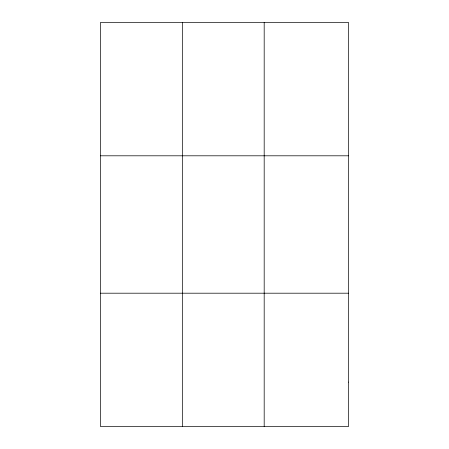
<?xml version="1.0" encoding="UTF-8"?>
<svg xmlns="http://www.w3.org/2000/svg" width="449" height="449" viewBox="0 0 449 449"><rect width="100%" height="100%" fill="white"/><g stroke="black" fill="none" stroke-linecap="round" stroke-linejoin="round"><path stroke-width="0.67" d="M182.333 426.55L182.333 22.45M264.186 426.55L264.186 22.45M100.486 155.803L348.514 155.803M100.486 293.197L348.514 293.197M348.514 382.099L348.514 426.55L100.486 426.55L100.486 22.45L348.514 22.45L348.514 382.099"/></g></svg>
